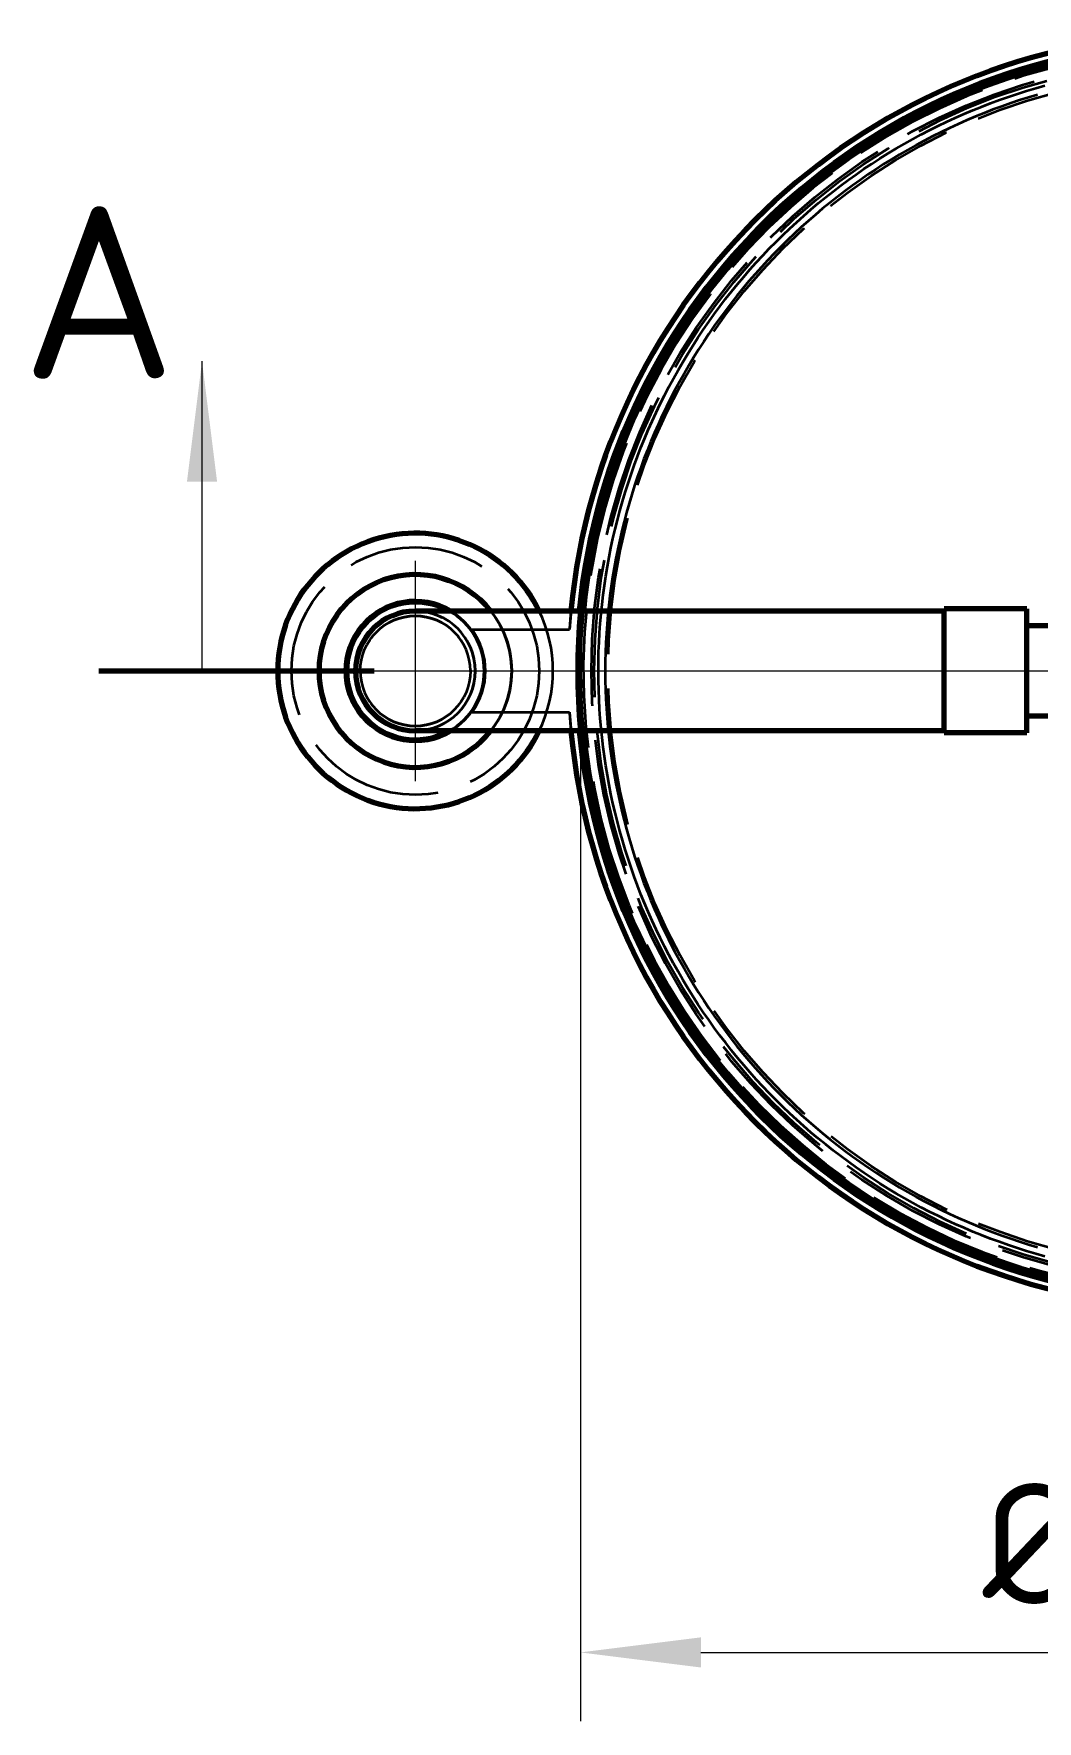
# Model space of a CAD drawing. Header units: millimetres. Extents: x 0 to 2208, y 0 to 420.
# Drawn here: x 72.2 to 101.37, y 48.48 to 97.5 of the extents above; entities that cross this region are included whole.
import ezdxf
from ezdxf.enums import TextEntityAlignment as Align

# ---------------------------------------------------------------- set-up
doc = ezdxf.new("R2010")
doc.units = ezdxf.units.MM
doc.linetypes.add('IRAM-E-TRAZOS', pattern=[5, 4, -1])
doc.linetypes.add('IRAM-F-TRAZO-PUNTO', pattern=[20, 15, -2, 1, -2])
for name, color, linetype, lineweight in [('01-VISIBLE', 7, 'CONTINUOUS', 70), ('02-OCULTA', 4, 'IRAM-E-TRAZOS', 35), ('03-EJE', 1, 'IRAM-F-TRAZO-PUNTO', 18), ('04-COTA', 3, 'CONTINUOUS', 18), ('06-TEXTO', 7, 'CONTINUOUS', 25), ('07-RECUADRO', 7, 'CONTINUOUS', 70), ('08-FINA', 5, 'CONTINUOUS', 18)]:
    doc.layers.add(name, color=color, linetype=linetype, lineweight=lineweight)
doc.styles.add('ISO3098', font='isocpeur.ttf')
doc.dimstyles.new('FLAMA-IRAM', dxfattribs={"dimtxt": 3.5, "dimasz": 3.5, "dimexe": 2, "dimexo": 1.5, "dimgap": 1, "dimtad": 1, "dimdec": 1, "dimtxsty": 'ISO3098', "dimblk": 'IRAM_FLECHA', "dimblk1": 'IRAM_FLECHA', "dimblk2": 'IRAM_FLECHA', "dimcen": 2.5, "dimclrd": 256, "dimclre": 256, "dimclrt": 256, "dimazin": 3, "dimtfac": 1, "dimtmove": 0, "dimatfit": 3, "dimlwd": 18, "dimlwe": 18})

# ---------------------------------------------------------------- blocks, each defined once
blk = doc.blocks.new('IRAM_FLECHA')
blk.add_solid([(0, 0), (-1, 0.125), (-1, -0.125)])

msp = doc.modelspace()

# ---------------------------------------------------------------- hatches: boundary and pattern name
at = {"layer": '08-FINA'}
h = msp.add_hatch(color=7, dxfattribs=at)
h.dxf.hatch_style = 1
h.paths.add_polyline_path([(77.088, 87.989), (76.65, 84.489), (77.525, 84.489)])

# ---------------------------------------------------------------- linework, layer by layer
at = {"layer": '01-VISIBLE'}
for p, q in [((98.658, 80.729), (91.288, 80.729)), ((101.058, 80.789), (98.658, 80.789)), ((102.638, 80.299), (101.058, 80.299)), ((102.638, 77.679), (101.058, 77.679)), ((98.658, 77.249), (91.288, 77.249)), ((101.058, 77.189), (98.658, 77.189))]:
    msp.add_line(p, q, dxfattribs=at)
for points in [[(91.288, 80.729), (91.188, 80.729), (91.088, 80.729), (90.988, 80.729), (90.888, 80.729), (90.788, 80.729), (90.688, 80.729), (90.588, 80.729), (90.488, 80.729), (90.388, 80.729), (90.288, 80.729), (90.188, 80.729), (90.088, 80.729), (89.988, 80.729), (89.888, 80.729), (89.788, 80.729), (89.688, 80.729), (89.588, 80.729), (89.488, 80.729), (89.388, 80.729), (89.288, 80.729), (89.188, 80.729), (89.088, 80.729), (88.988, 80.729), (88.888, 80.729), (88.788, 80.729), (88.688, 80.729), (88.588, 80.729), (88.488, 80.729), (88.388, 80.729), (88.288, 80.729), (88.188, 80.729), (88.088, 80.729), (87.988, 80.729), (87.888, 80.729), (87.788, 80.729), (87.688, 80.729), (87.588, 80.729), (87.488, 80.729), (87.388, 80.729), (87.288, 80.729), (87.188, 80.729), (87.088, 80.729), (86.988, 80.729), (86.888, 80.729), (86.788, 80.729), (86.688, 80.729), (86.588, 80.729), (86.488, 80.729), (86.388, 80.729), (86.288, 80.729), (86.188, 80.729), (86.088, 80.729), (85.988, 80.729), (85.888, 80.729), (85.788, 80.729), (85.688, 80.729), (85.588, 80.729), (85.488, 80.729), (85.388, 80.729), (85.288, 80.729), (85.188, 80.729), (85.088, 80.729), (84.988, 80.729), (84.888, 80.729), (84.788, 80.729), (84.688, 80.729), (84.588, 80.729), (84.488, 80.729), (84.388, 80.729), (84.288, 80.729), (84.188, 80.729), (84.088, 80.729), (83.988, 80.729), (83.888, 80.729), (83.788, 80.729), (83.688, 80.729), (83.588, 80.729), (83.488, 80.729), (83.388, 80.729), (83.288, 80.729)], [(98.658, 77.189), (98.658, 77.289), (98.658, 77.389), (98.658, 77.489), (98.658, 77.589), (98.658, 77.689), (98.658, 77.789), (98.658, 77.889), (98.658, 77.989), (98.658, 78.089), (98.658, 78.189), (98.658, 78.289), (98.658, 78.389), (98.658, 78.489), (98.658, 78.589), (98.658, 78.689), (98.658, 78.789), (98.658, 78.889), (98.658, 78.989), (98.658, 79.089), (98.658, 79.189), (98.658, 79.289), (98.658, 79.389), (98.658, 79.489), (98.658, 79.589), (98.658, 79.689), (98.658, 79.789), (98.658, 79.889), (98.658, 79.989), (98.658, 80.089), (98.658, 80.189), (98.658, 80.289), (98.658, 80.389), (98.658, 80.489), (98.658, 80.589), (98.658, 80.689), (98.658, 80.789)], [(101.058, 77.189), (101.058, 77.289), (101.058, 77.389), (101.058, 77.489), (101.058, 77.589), (101.058, 77.689), (101.058, 77.789), (101.058, 77.889), (101.058, 77.989), (101.058, 78.089), (101.058, 78.189), (101.058, 78.289), (101.058, 78.389), (101.058, 78.489), (101.058, 78.589), (101.058, 78.689), (101.058, 78.789), (101.058, 78.889), (101.058, 78.989), (101.058, 79.089), (101.058, 79.189), (101.058, 79.289), (101.058, 79.389), (101.058, 79.489), (101.058, 79.589), (101.058, 79.689), (101.058, 79.789), (101.058, 79.889), (101.058, 79.989), (101.058, 80.089), (101.058, 80.189), (101.058, 80.289), (101.058, 80.389), (101.058, 80.489), (101.058, 80.589), (101.058, 80.689), (101.058, 80.789)], [(91.288, 77.249), (91.188, 77.249), (91.088, 77.249), (90.988, 77.249), (90.888, 77.249), (90.788, 77.249), (90.688, 77.249), (90.588, 77.249), (90.488, 77.249), (90.388, 77.249), (90.288, 77.249), (90.188, 77.249), (90.088, 77.249), (89.988, 77.249), (89.888, 77.249), (89.788, 77.249), (89.688, 77.249), (89.588, 77.249), (89.488, 77.249), (89.388, 77.249), (89.288, 77.249), (89.188, 77.249), (89.088, 77.249), (88.988, 77.249), (88.888, 77.249), (88.788, 77.249), (88.688, 77.249), (88.588, 77.249), (88.488, 77.249), (88.388, 77.249), (88.288, 77.249), (88.188, 77.249), (88.088, 77.249), (87.988, 77.249), (87.888, 77.249), (87.788, 77.249), (87.688, 77.249), (87.588, 77.249), (87.488, 77.249), (87.388, 77.249), (87.288, 77.249), (87.188, 77.249), (87.088, 77.249), (86.988, 77.249), (86.888, 77.249), (86.788, 77.249), (86.688, 77.249), (86.588, 77.249), (86.488, 77.249), (86.388, 77.249), (86.288, 77.249), (86.188, 77.249), (86.088, 77.249), (85.988, 77.249), (85.888, 77.249), (85.788, 77.249), (85.688, 77.249), (85.588, 77.249), (85.488, 77.249), (85.388, 77.249), (85.288, 77.249), (85.188, 77.249), (85.088, 77.249), (84.988, 77.249), (84.888, 77.249), (84.788, 77.249), (84.688, 77.249), (84.588, 77.249), (84.488, 77.249), (84.388, 77.249), (84.288, 77.249), (84.188, 77.249), (84.088, 77.249), (83.988, 77.249), (83.888, 77.249), (83.788, 77.249), (83.688, 77.249), (83.588, 77.249), (83.488, 77.249), (83.388, 77.249), (83.288, 77.249)]]:
    msp.add_lwpolyline(points, dxfattribs=at)
for centre, radius, start, end in [((106.238, 78.989), 18.51, 10.8995, 174.606), ((106.238, 78.989), 18.27, 11.0445, 174.535), ((106.238, 78.989), 18.15, 11.1184, 174.4987), ((83.288, 78.989), 4, 25.7853, 180), ((83.288, 78.989), 2.8, 38.4205, -38.4205), ((83.288, 78.989), 2.02, 59.4726, -59.4726), ((83.288, 78.989), 2, 60.4586, -60.4586), ((83.288, 78.989), 1.74, 90, -90), ((83.288, 78.989), 4, -180, -25.7853), ((106.238, 78.989), 18.51, -174.606, -10.8995), ((106.238, 78.989), 18.27, -174.535, -11.0445), ((106.238, 78.989), 18.15, -174.4987, -11.1184)]:
    msp.add_arc(centre, radius, start, end, dxfattribs=at)
at = {"layer": '02-OCULTA'}
for p, q in [((88.976, 84.598), (88.919, 84.616)), ((88.976, 84.598), (88.919, 84.616)), ((88.743, 83.82), (88.685, 83.836)), ((88.743, 83.82), (88.685, 83.836)), ((84.938, 80.189), (87.767, 80.189)), ((84.938, 80.189), (87.767, 80.189)), ((84.938, 77.789), (87.767, 77.789)), ((84.938, 77.789), (87.767, 77.789)), ((100.917, 61.637), (100.9, 61.579)), ((100.917, 61.637), (100.9, 61.579))]:
    msp.add_line(p, q, dxfattribs=at)
for points in [[(101.586, 61.984), (101.319, 62.059), (101.054, 62.139), (100.79, 62.222), (100.527, 62.31), (100.266, 62.402), (100.006, 62.497), (99.748, 62.597), (99.491, 62.701), (99.236, 62.809), (98.983, 62.921), (98.731, 63.037), (98.482, 63.157), (98.234, 63.281), (97.988, 63.408), (97.745, 63.54), (97.503, 63.675), (97.263, 63.814), (97.026, 63.957), (96.791, 64.104), (96.559, 64.254), (96.328, 64.408), (96.1, 64.565), (95.875, 64.726), (95.652, 64.891), (95.432, 65.059), (95.215, 65.23), (95, 65.405), (94.788, 65.583), (94.579, 65.765), (94.373, 65.949), (94.169, 66.137), (93.969, 66.328), (93.772, 66.523), (93.577, 66.72), (93.386, 66.921), (93.198, 67.124), (93.013, 67.33), (92.832, 67.539), (92.654, 67.751), (92.479, 67.966), (92.308, 68.184), (92.14, 68.404), (91.975, 68.627), (91.814, 68.852), (91.657, 69.08), (91.503, 69.31), (91.353, 69.543), (91.206, 69.778), (91.063, 70.015), (90.924, 70.255), (90.789, 70.496), (90.658, 70.74), (90.53, 70.986), (90.406, 71.233), (90.286, 71.483), (90.17, 71.735), (90.058, 71.988), (89.95, 72.243), (89.846, 72.499), (89.746, 72.758), (89.651, 73.018), (89.559, 73.279), (89.471, 73.541), (89.388, 73.805), (89.308, 74.071), (89.233, 74.337), (89.162, 74.605), (89.095, 74.874), (89.032, 75.143), (88.974, 75.414), (88.92, 75.686), (88.87, 75.958), (88.824, 76.231), (88.783, 76.505), (88.746, 76.78), (88.714, 77.055), (88.686, 77.33), (88.662, 77.606), (88.642, 77.882), (88.627, 78.159), (88.617, 78.435), (88.61, 78.712), (88.607, 78.989), (88.61, 79.266), (88.616, 79.543), (88.627, 79.82), (88.642, 80.096), (88.662, 80.372), (88.686, 80.648), (88.714, 80.924), (88.747, 81.199), (88.783, 81.473), (88.825, 81.747), (88.87, 82.02), (88.92, 82.293), (88.974, 82.564), (89.033, 82.835), (89.095, 83.105), (89.162, 83.374), (89.233, 83.641), (89.308, 83.908), (89.388, 84.173), (89.471, 84.437), (89.559, 84.7), (89.651, 84.961), (89.747, 85.221), (89.847, 85.479), (89.95, 85.736), (90.058, 85.991), (90.17, 86.244), (90.286, 86.496), (90.406, 86.745), (90.53, 86.993), (90.658, 87.239), (90.789, 87.482), (90.924, 87.724), (91.063, 87.964), (91.206, 88.201), (91.353, 88.436), (91.503, 88.669), (91.657, 88.899), (91.814, 89.127), (91.975, 89.352), (92.139, 89.575), (92.307, 89.795), (92.479, 90.012), (92.654, 90.227), (92.832, 90.439), (93.013, 90.648), (93.198, 90.855), (93.386, 91.058), (93.577, 91.258), (93.771, 91.456), (93.969, 91.65), (94.169, 91.841), (94.373, 92.029), (94.579, 92.214), (94.788, 92.395), (95, 92.574), (95.215, 92.749), (95.432, 92.92), (95.652, 93.088), (95.875, 93.252), (96.1, 93.413), (96.328, 93.571), (96.559, 93.725), (96.791, 93.875), (97.026, 94.021), (97.263, 94.164), (97.503, 94.303), (97.745, 94.439), (97.988, 94.57), (98.234, 94.698), (98.482, 94.822), (98.731, 94.941), (98.983, 95.057), (99.236, 95.169), (99.491, 95.277), (99.748, 95.381), (100.006, 95.481), (100.266, 95.577), (100.527, 95.669), (100.79, 95.756), (101.054, 95.84), (101.319, 95.919), (101.586, 95.994)], [(101.375, 95.727), (101.113, 95.649), (100.852, 95.566), (100.592, 95.479), (100.334, 95.389), (100.077, 95.294), (99.822, 95.195), (99.568, 95.093), (99.316, 94.986), (99.065, 94.875), (98.817, 94.76), (98.57, 94.642), (98.325, 94.52), (98.082, 94.393), (97.841, 94.263), (97.602, 94.13), (97.365, 93.992), (97.131, 93.851), (96.898, 93.706), (96.668, 93.558), (96.441, 93.406), (96.215, 93.25), (95.993, 93.091), (95.772, 92.928), (95.555, 92.762), (95.34, 92.592), (95.127, 92.42), (94.918, 92.243), (94.711, 92.064), (94.507, 91.881), (94.306, 91.695), (94.108, 91.506), (93.913, 91.314), (93.721, 91.119), (93.532, 90.921), (93.346, 90.72), (93.163, 90.516), (92.984, 90.309), (92.808, 90.1), (92.635, 89.887), (92.466, 89.672), (92.3, 89.455), (92.137, 89.234), (91.978, 89.012), (91.822, 88.786), (91.67, 88.559), (91.522, 88.329), (91.377, 88.096), (91.236, 87.862), (91.098, 87.625), (90.964, 87.386), (90.834, 87.145), (90.708, 86.902), (90.586, 86.657), (90.467, 86.41), (90.353, 86.162), (90.242, 85.911), (90.135, 85.659), (90.032, 85.405), (89.934, 85.15), (89.839, 84.893), (89.748, 84.635), (89.661, 84.375), (89.579, 84.114), (89.5, 83.852), (89.426, 83.588), (89.356, 83.324), (89.289, 83.058), (89.228, 82.791), (89.17, 82.524), (89.116, 82.255), (89.067, 81.986), (89.022, 81.716), (88.981, 81.445), (88.945, 81.174), (88.913, 80.902), (88.885, 80.63), (88.861, 80.357), (88.842, 80.084), (88.827, 79.81), (88.817, 79.537), (88.81, 79.263), (88.807, 78.989), (88.809, 78.715), (88.816, 78.442), (88.827, 78.168), (88.842, 77.895), (88.861, 77.622), (88.885, 77.349), (88.913, 77.077), (88.945, 76.805), (88.982, 76.533), (89.022, 76.263), (89.067, 75.993), (89.117, 75.723), (89.17, 75.455), (89.228, 75.187), (89.29, 74.92), (89.356, 74.655), (89.426, 74.39), (89.5, 74.127), (89.579, 73.864), (89.662, 73.603), (89.748, 73.344), (89.839, 73.085), (89.934, 72.828), (90.032, 72.573), (90.135, 72.319), (90.242, 72.067), (90.353, 71.817), (90.467, 71.568), (90.586, 71.321), (90.708, 71.076), (90.834, 70.833), (90.964, 70.592), (91.098, 70.354), (91.235, 70.117), (91.377, 69.882), (91.521, 69.65), (91.67, 69.42), (91.822, 69.192), (91.978, 68.967), (92.137, 68.744), (92.299, 68.524), (92.465, 68.306), (92.635, 68.091), (92.808, 67.879), (92.984, 67.669), (93.163, 67.462), (93.346, 67.258), (93.532, 67.057), (93.721, 66.859), (93.913, 66.664), (94.108, 66.472), (94.306, 66.283), (94.507, 66.097), (94.711, 65.915), (94.918, 65.735), (95.127, 65.559), (95.34, 65.386), (95.555, 65.217), (95.772, 65.051), (95.993, 64.888), (96.215, 64.729), (96.441, 64.573), (96.668, 64.421), (96.898, 64.272), (97.131, 64.128), (97.365, 63.986), (97.602, 63.849), (97.841, 63.715), (98.082, 63.585), (98.325, 63.459), (98.57, 63.337), (98.817, 63.218), (99.065, 63.104), (99.316, 62.993), (99.568, 62.886), (99.822, 62.783), (100.077, 62.685), (100.334, 62.59), (100.592, 62.499), (100.852, 62.412), (101.113, 62.33), (101.375, 62.251)], [(98.658, 80.789), (98.658, 80.683), (98.658, 80.577), (98.658, 80.472), (98.658, 80.366), (98.658, 80.26), (98.658, 80.154), (98.658, 80.048), (98.658, 79.942), (98.658, 79.836), (98.658, 79.73), (98.658, 79.625), (98.658, 79.519), (98.658, 79.413), (98.658, 79.307), (98.658, 79.201), (98.658, 79.095), (98.658, 78.989)], [(98.658, 77.249), (98.658, 77.352), (98.658, 77.454), (98.658, 77.556), (98.658, 77.659), (98.658, 77.761), (98.658, 77.863), (98.658, 77.966), (98.658, 78.068), (98.658, 78.17), (98.658, 78.273), (98.658, 78.375), (98.658, 78.477), (98.658, 78.58), (98.658, 78.682), (98.658, 78.785), (98.658, 78.887), (98.658, 78.989), (98.658, 79.092), (98.658, 79.194), (98.658, 79.296), (98.658, 79.399), (98.658, 79.501), (98.658, 79.603), (98.658, 79.706), (98.658, 79.808), (98.658, 79.91), (98.658, 80.013), (98.658, 80.115), (98.658, 80.217), (98.658, 80.32), (98.658, 80.422), (98.658, 80.525), (98.658, 80.627), (98.658, 80.729)], [(98.658, 80.729), (98.658, 80.627), (98.658, 80.525), (98.658, 80.422), (98.658, 80.32), (98.658, 80.217), (98.658, 80.115), (98.658, 80.013), (98.658, 79.91), (98.658, 79.808), (98.658, 79.706), (98.658, 79.603), (98.658, 79.501), (98.658, 79.399), (98.658, 79.296), (98.658, 79.194), (98.658, 79.092), (98.658, 78.989)], [(101.058, 80.789), (101.058, 80.683), (101.058, 80.577), (101.058, 80.472), (101.058, 80.366), (101.058, 80.26), (101.058, 80.154), (101.058, 80.048), (101.058, 79.942), (101.058, 79.836), (101.058, 79.73), (101.058, 79.625), (101.058, 79.519), (101.058, 79.413), (101.058, 79.307), (101.058, 79.201), (101.058, 79.095), (101.058, 78.989)], [(101.058, 77.679), (101.058, 77.78), (101.058, 77.881), (101.058, 77.982), (101.058, 78.082), (101.058, 78.183), (101.058, 78.284), (101.058, 78.385), (101.058, 78.485), (101.058, 78.586), (101.058, 78.687), (101.058, 78.788), (101.058, 78.888), (101.058, 78.989), (101.058, 79.09), (101.058, 79.191), (101.058, 79.292), (101.058, 79.392), (101.058, 79.493), (101.058, 79.594), (101.058, 79.695), (101.058, 79.795), (101.058, 79.896), (101.058, 79.997), (101.058, 80.098), (101.058, 80.198), (101.058, 80.299)], [(101.058, 80.299), (101.058, 80.198), (101.058, 80.098), (101.058, 79.997), (101.058, 79.896), (101.058, 79.795), (101.058, 79.695), (101.058, 79.594), (101.058, 79.493), (101.058, 79.392), (101.058, 79.292), (101.058, 79.191), (101.058, 79.09), (101.058, 78.989)], [(98.658, 78.989), (98.658, 78.889), (98.658, 78.789), (98.658, 78.689), (98.658, 78.589), (98.658, 78.489), (98.658, 78.389), (98.658, 78.289), (98.658, 78.189), (98.658, 78.089), (98.658, 77.989), (98.658, 77.889), (98.658, 77.789), (98.658, 77.689), (98.658, 77.589), (98.658, 77.489), (98.658, 77.389), (98.658, 77.289), (98.658, 77.189)], [(98.658, 78.989), (98.658, 78.887), (98.658, 78.785), (98.658, 78.682), (98.658, 78.58), (98.658, 78.477), (98.658, 78.375), (98.658, 78.273), (98.658, 78.17), (98.658, 78.068), (98.658, 77.966), (98.658, 77.863), (98.658, 77.761), (98.658, 77.659), (98.658, 77.556), (98.658, 77.454), (98.658, 77.352), (98.658, 77.249)], [(101.058, 78.989), (101.058, 78.888), (101.058, 78.788), (101.058, 78.687), (101.058, 78.586), (101.058, 78.485), (101.058, 78.385), (101.058, 78.284), (101.058, 78.183), (101.058, 78.082), (101.058, 77.982), (101.058, 77.881), (101.058, 77.78), (101.058, 77.679)], [(101.058, 78.989), (101.058, 78.889), (101.058, 78.789), (101.058, 78.689), (101.058, 78.589), (101.058, 78.489), (101.058, 78.389), (101.058, 78.289), (101.058, 78.189), (101.058, 78.089), (101.058, 77.989), (101.058, 77.889), (101.058, 77.789), (101.058, 77.689), (101.058, 77.589), (101.058, 77.489), (101.058, 77.389), (101.058, 77.289), (101.058, 77.189)]]:
    msp.add_lwpolyline(points, dxfattribs=at)
for centre, radius in [((106.238, 78.989), 18.21), ((106.238, 78.989), 18.21), ((106.238, 78.989), 18.15), ((106.238, 78.989), 18.15), ((106.238, 78.989), 18.15), ((106.238, 78.989), 17.83), ((106.238, 78.989), 17.83), ((106.238, 78.989), 17.75), ((106.238, 78.989), 17.75), ((106.238, 78.989), 17.75), ((106.238, 78.989), 17.75), ((106.238, 78.989), 17.75), ((106.238, 78.989), 17.75), ((106.238, 78.989), 17.35), ((106.238, 78.989), 17.35), ((106.238, 78.989), 17.35), ((106.238, 78.989), 17.35), ((83.288, 78.989), 3.6), ((83.288, 78.989), 2.8), ((83.288, 78.989), 2.02), ((83.288, 78.989), 1.74), ((83.288, 78.989), 1.6)]:
    msp.add_circle(centre, radius, dxfattribs=at)
for centre, radius, start, end in [((106.238, 78.989), 18.51, 0, 176.2829), ((106.238, 78.989), 18.07, 0, -90.9513), ((106.238, 78.989), 18.21, 162, 18), ((106.238, 78.989), 18.21, 162, 18), ((106.238, 78.989), 18.15, 162, 18), ((106.238, 78.989), 18.15, 162, 18), ((106.238, 78.989), 18.21, 164.5631, -107.0467), ((106.238, 78.989), 18.21, 164.5631, -107.0467), ((106.238, 78.989), 18.15, 164.5631, -107.0467), ((106.238, 78.989), 18.15, 164.5631, -107.0467), ((83.288, 78.989), 2, 0, 180), ((83.288, 78.989), 1.6, 0, 180), ((83.288, 78.989), 1.74, 0, 90), ((83.288, 78.989), 2, 0, 60.4586), ((83.288, 78.989), 2.02, 0, 59.4726), ((83.288, 78.989), 2.8, 0, 38.4205), ((83.288, 78.989), 4, -25.7853, 25.7853), ((106.238, 78.989), 18.51, 174.606, 176.2829), ((106.238, 78.989), 18.27, 174.535, -174.535), ((106.238, 78.989), 18.15, 174.4987, -174.4987), ((83.288, 78.989), 2.04, -36.0319, 36.0319), ((83.288, 78.989), 2.04, -36.0319, 36.0319), ((83.288, 78.989), 2, 180, 0), ((83.288, 78.989), 1.6, 180, 0), ((83.288, 78.989), 1.74, -90, 0), ((83.288, 78.989), 2, -60.4586, 0), ((83.288, 78.989), 2.02, -59.4726, 0), ((83.288, 78.989), 2.8, -38.4205, 0), ((106.238, 78.989), 18.51, -176.2829, 0), ((106.238, 78.989), 18.51, -176.2829, -174.606)]:
    msp.add_arc(centre, radius, start, end, dxfattribs=at)
at = {"layer": '03-EJE'}
for p, q in [((83.288, 75.789), (83.288, 82.189)), ((74.088, 78.989), (138.388, 78.989)), ((80.088, 78.989), (86.488, 78.989)), ((87.488, 78.989), (124.988, 78.989))]:
    msp.add_line(p, q, dxfattribs=at)
at = {"layer": '07-RECUADRO'}
msp.add_line((74.088, 78.989), (82.088, 78.989), dxfattribs=at)
at = {"layer": '08-FINA'}
msp.add_line((77.088, 78.989), (77.088, 87.989), dxfattribs=at)

# ---------------------------------------------------------------- texts
at = {"layer": '06-TEXTO', "style": 'ISO3098'}
msp.add_text('A', height=5, dxfattribs=at).set_placement((74.088, 89.989), align=Align.MIDDLE_CENTER)

# ---------------------------------------------------------------- dimensions: what is measured, and where the dimension line sits
at = {"layer": '04-COTA'}
msp.add_linear_dim(base=(88.088, 50.479), p1=(88.088, 78.989), p2=(124.388, 78.989), dimstyle='FLAMA-IRAM', override={"dimlfac": 5, "dimpost": '%%c<>'}, dxfattribs=at).render()

doc.saveas('drawing.dxf')
